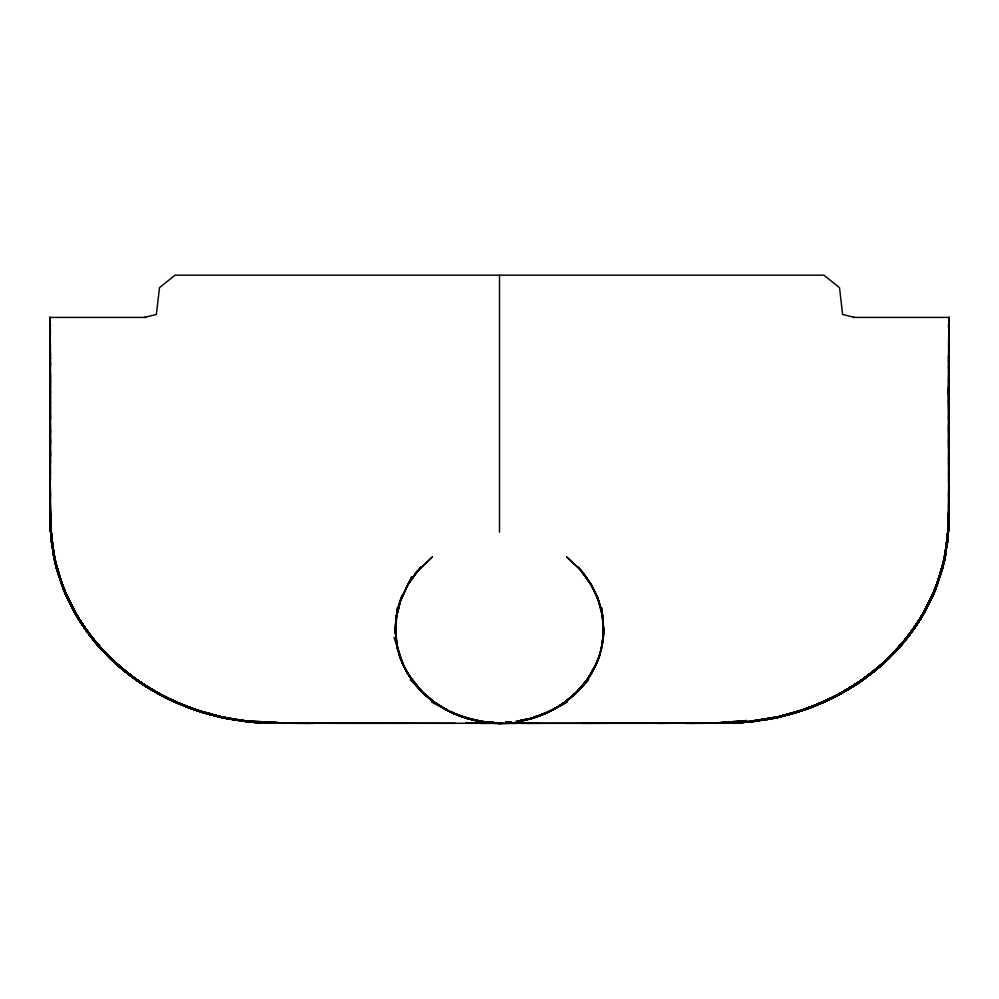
<?xml version="1.0" encoding="UTF-8"?>
<svg xmlns="http://www.w3.org/2000/svg" width="999" height="999" viewBox="0 0 999 999"><rect width="100%" height="100%" fill="white"/><g stroke="black" fill="none" stroke-linecap="round" stroke-linejoin="round"><path stroke-width="1.5" d="M50.087 492.482L50.1 462.162L50.375 525.249L53.596 555.082L50.462 524.213M949 345.642L948.825 511.238M948.95 345.429L948.9 373.813L949.05 317.407L853.333 317.407M948.875 345.217L949.05 317.407L948.513 326.448M948.551 371.828L948.863 352.247L948.563 390.172M948.8 492.47L948.538 522.914L945.916 553.209L948.625 522.827L948.913 479.495M948.888 352.272L948.563 387.2L948.863 352.247L948.551 382.654M948.551 447.44L948.775 418.256L948.563 433.479M948.875 417.107L948.588 450.049L948.875 385.289L948.551 419.642L948.838 385.564L948.551 411.126M948.563 480.606L948.925 447.664L948.551 496.678M948.95 479.345C948.8 513.911 950.037 549.325 938.024 582.342C927.334 611.338 909.827 637.237 888.123 659.14L887.636 659.565C857.504 687.537 820.241 707.105 780.294 716.695M948.563 328.022L949.05 317.407L948.538 358.179M948.551 409.253L948.8 385.901L948.551 405.519M948.538 443.581L948.825 417.844M948.538 476.261L948.825 448.264M948.551 398.526L948.713 386.501L948.551 395.629M948.538 404.17L948.763 386.226L948.538 401.373M948.551 432.23L948.913 384.99L948.551 429.433M948.551 464.298L948.75 448.838L948.551 459.303M948.551 507.18L948.875 479.632L948.6 511.638L948.825 479.795L948.563 498.139M943.406 564.485L933.603 593.868L943.668 563.361L934.077 592.644L924.599 610.639L932.691 595.716L942.856 566.495L944.954 554.408M948.551 466.408L948.788 448.526M948.963 494.08L948.538 528.858L944.53 559.602L935.414 589.323L944.967 557.817L948.413 527.622M598.676 600.574L596.853 595.379L602.722 616.658C599.55 598.189 590.584 581.106 578.234 567.095L592.145 586.276L598.863 601.261L590.334 583.066C604.932 607.28 607.991 638.336 596.003 664.235L595.791 664.897C581.518 696.003 550.137 716.957 516.67 721.84L533.141 718.119L516.495 721.765M944.292 560.976L934.977 590.109L944.292 560.976L948.426 530.794L948.95 498.439M948.551 525.686L948.975 499.812M948.538 347.19L949.05 317.407M948.551 368.631L948.838 352.048M948.538 368.519L948.825 351.835L948.551 362.637M948.551 393.032L948.65 386.975L948.551 391.546M948.301 531.893L948.463 525.499M948.551 523.176L948.975 493.893L948.551 526.51C946.79 567.482 931.418 607.055 906.168 639.26L906.368 639.098C931.63 607.142 946.79 567.744 948.538 526.985M948.463 531.281L948.513 528.321M948.563 525.162L948.975 500.824M948.363 531.843L948.463 524.163M948.538 522.702L948.975 496.878M945.054 553.771L944.467 556.705L947.676 541.008L945.641 550.836L948.176 535.689L948.338 528.234M948.551 522.09L948.938 499.225L948.538 521.366M948.488 530.169L945.578 551.411L947.851 539.385L948.251 527.397L948.188 535.963L945.479 551.386L948.476 530.244L946.652 542.357M948.551 361.675L948.813 351.149L948.538 358.853M948.563 455.207L948.7 449.2M948.338 527.672L948.101 535.427L945.578 550.686L946.24 545.641M948.551 519.093L948.938 499.025M948.538 483.379L948.613 480.332M948.326 527.31L948.088 536.288L945.491 551.573L948.301 530.606L944.292 560.876L934.527 591.795M948.9 501.698L948.551 518.344L948.888 507.917L948.563 515.959M948.301 527.422L948.001 537.849L945.491 551.485M948.563 518.493L948.9 506.58L948.526 518.631M947.926 538.211L948.251 527.659L947.851 539.385L948.001 537.849L945.429 551.635L948.076 534.952L944.804 558.578M534.515 717.482C555.981 710.689 574.612 697.04 588.673 679.582L577.734 691.046L563.548 703.184L576.448 692.382L587.749 679.033C598.014 664.035 603.671 646.191 603.796 628.009C603.933 651.922 593.868 675.087 576.923 691.832L563.548 703.184L549.025 711.912L534.602 717.457M948.076 527.697L947.377 542.894L944.48 556.48M948.563 517.07L948.85 510.988L948.526 517.32M396.453 616.695L400.249 600.836L396.278 616.658L395.492 633.179L396.453 616.695L400.174 601.023L396.353 616.758L402.147 595.379C390.609 622.627 394.268 654.907 411.251 679.033C431.019 707.504 465.359 722.826 499.5 723.363L466.071 722.714L497.977 723.338C424.65 723.126 351.323 723.676 277.997 723.026C227.06 723.476 176.224 708.291 134.603 678.746L110.589 658.903L89.823 635.239L72.915 609.402L90.322 635.963M947.277 543.156L948.026 527.834M395.442 633.428L397.502 607.479L395.204 628.009L397.814 649.625L397.115 646.965L403.097 664.972L399.3 655.581L407.28 673.051L422.077 691.832C443.019 712.774 473.039 723.975 502.485 722.702M422.552 692.382L411.713 679.894L403.284 665.322L411.7 679.632L422.552 692.382L411.251 679.033L422.427 692.432C402.797 672.814 392.232 644.43 396.353 616.758M396.278 617.145L400.324 600.574L411.75 576.748L400.137 601.261L408.666 583.066L420.766 567.095L408.666 583.066L400.137 601.261M50.824 535.689L53.459 550.936L51.149 539.385L50.862 528.146M942.507 567.782L935.314 587.874M937.586 583.503L945.728 553.783L948.451 523.976M948.6 523.776L945.728 553.783M937.861 583.029L945.778 554.058L948.538 524.213M936.975 584.852L924.5 612.037L907.567 637.499L924.287 612.25L937.387 584.053L924.724 611.425L937.387 584.053L945.691 554.345L948.563 524.75M945.116 556.918L948.563 524.999L945.516 554.82L937.037 584.59L945.329 555.344M923.563 612.574L930.656 600.187L941.845 570.516L945.091 553.821L941.845 570.516L935.751 586.713L941.145 572.789L943.068 563.498M945.404 555.082L948.625 525.249M936.413 586.588L944.967 557.592L935.901 588.723L922.427 615.859M944.942 558.029L948.351 528.021M944.867 558.404L946.253 545.929M948.551 526.51L946.627 543.194L948.238 530.544L946.64 542.519M946.602 543.556L948.563 526.748M946.228 545.978L944.592 559.465L935.326 589.872L944.267 560.676M948.226 529.482L946.59 542.981L948.113 532.442M944.53 559.602L948.401 528.546M948.401 529.695L944.629 559.34L935.476 588.96M945.241 553.796L944.367 559.89M946.228 546.291L945.641 550.799L947.751 540.159L944.629 556.356L945.116 553.234M946.627 543.294L948.413 529.795M921.453 617.245L935.089 590.446L944.192 561.238L945.191 553.696L944.542 556.618M944.167 561.326L945.241 553.196M944.292 560.926L948.351 530.831L944.08 561.975L934.265 591.932M948.351 530.869C945.441 567.907 933.029 604.707 909.739 633.953L922.102 616.383L935.389 589.248L944.155 560.364M948.513 530.044L944.205 561.463L935.002 590.634L921.066 618.069M935.214 589.672L944.067 560.489L944.954 554.557L942.157 569.73L930.656 600.187M945.591 550.049L946.215 545.529M944.08 561.975L945.042 554.258M935.688 588.149L944.018 560.402L944.892 554.383M945.554 549.875L946.215 545.367M602.584 621.216L601.498 607.479C604.882 626.76 603.995 646.902 595.904 664.972M942.419 568.156L931.717 598.139L942.282 568.893L945.054 554.145L944.105 560.177L935.776 587.961L926.56 607.192L931.717 598.139L923.501 612.799L929.582 602.597L921.69 615.859M945.641 549.675L946.078 546.653M946.515 543.681L948.501 530.107L944.043 562.15L934.602 591.083M934.427 591.595L943.918 562.537L948.338 532.28M945.104 553.683L943.056 565.946L933.029 595.167M948.251 532.554L945.554 550.661L948.088 536.875M945.054 554.133L943.693 563.224L945.079 554.17M945.504 551.098L946.19 546.553M946.64 543.518L948.226 532.917M948.326 533.054L945.541 551.161L947.701 540.559M61.963 584.59L53.671 555.344L50.375 525.249C51.886 565.821 66.746 605.019 91.184 637.3L73.489 610.451L61.139 583.029L53.222 554.058M945.616 550.187L948.076 534.952M944.13 559.378L941.433 571.878L930.281 601.173L914.222 628.696L894.405 652.772L883.054 662.899M925.049 609.914L923.551 612.624L931.318 598.925L942.269 569.305L931.543 598.513L924.574 610.901L932.641 596.078L942.881 566.858L944.967 554.632C940.184 583.266 927.684 610.826 909.839 633.716L915.496 626.735L921.103 616.845L918.705 620.854M924.462 611.151L930.007 601.673L941.433 571.878L943.88 559.64M948.176 535.689L945.541 550.936L947.851 539.385M934.664 591.183L944.18 561.588L934.902 590.871L925.511 609.04L932.142 597.015L942.881 566.858L948.088 536.575M944.067 559.502L942.731 567.145L932.641 596.078M945.141 553.384L943.918 562.537M944.067 559.577L942.881 566.858M942.157 569.73L944.092 559.065M942.282 568.481L943.993 559.29L941.695 570.941L935.701 586.7M944.092 558.791L941.52 571.378M945.491 551.723L947.614 541.421M943.868 559.44L940.758 574.238L928.995 603.696L925.773 609.028M50.637 527.41L54.033 557.817L62.587 586.588L75.562 613.973L92.445 638.885L75.3 613.798L62.288 586.438L54.033 557.592L63.099 588.723L76.598 615.996L94.281 641.133M912.099 630.419L902.184 644.08L920.216 619.23L913.885 627.884M945.878 553.384L938.061 582.567L925.848 609.827M887.849 659.315L908.016 637.062L925.511 610.451L937.724 583.291L945.778 554.058M906.081 638.411L895.716 651.261L916.32 625.536L923.201 613.411M945.116 556.118L936.862 585.102L924.05 612.799L907.192 637.986L924.05 612.799L936.725 585.651M945.054 556.643L936.65 585.901L923.8 613.286L906.717 638.673L923.825 613.573L936.787 586.201M935.701 588.024L944.754 558.903C935.401 599.437 913.061 636.126 882.517 664.21M944.767 558.741L935.776 587.849L926.535 606.992L934.914 590.684L944.18 561.588M935.089 590.446L944.267 560.776L934.864 590.958L921.165 618.206L903.446 642.557M50.599 528.546L54.633 559.89M924.574 610.839L933.765 593.169L943.531 564.06L933.778 593.431L924.574 610.938M943.63 563.711L933.278 594.63L923.538 612.824M943.056 565.946L932.816 595.416L925.499 608.99L932.217 596.64L934.277 590.796L928.995 603.696L934.065 590.958L929.794 602.16L934.165 590.796M941.895 570.104L930.881 599.737L934.177 590.971M934.177 590.734L930.419 600.636L925.723 608.716L931.105 599.338M936.338 585.114L941.433 571.878M924.038 611.563L917.032 624.487L912.012 630.856M925.598 609.053L933.266 592.594M934.352 589.922L940.633 574.537M925.511 610.451L937.986 582.442M924.674 611.788L937.724 583.291M831.855 698.426L803.708 710.139L773.988 718.169L751.223 721.266L754.42 720.729M936.051 587.599L922.989 614.747L905.594 639.947L922.964 614.997L936.001 587.774M925.236 609.927L922.589 615.396L905.231 640.147M935.688 588.336L922.402 615.684L904.982 640.809M922.402 615.996L935.676 588.773L922.139 616.158L904.719 641.133M884.078 662.087L899.537 647.077L918.593 622.027L899.325 647.389L885.114 661.126M921.165 617.744L934.977 590.109L921.44 617.32L903.458 642.719L882.154 664.56L903.483 642.682L907.954 636.351L904.557 641.308M935.901 588.723C921.24 623.264 897.714 654.195 867.144 676.123M935.039 590.072L921.253 617.769L909.877 633.516M921.29 617.557L934.864 590.958M921.203 617.632L934.889 590.534M78.684 619.143L64.261 591.283L55.007 562.225L50.537 529.957L53.459 551.261L50.949 537.537L53.571 551.635L51.149 539.385L50.787 528.496L50.999 537.849L53.447 551.148M901.772 643.918L917.032 624.487L934.739 591.283L920.441 618.781L909.689 633.616M923.113 613.773L921.028 617.857L934.927 590.646L920.878 618.131M925.536 608.741L933.953 592.419M63.312 588.149L54.982 560.402M909.677 633.691L919.679 620.167L924.225 611.7L921.752 615.709M919.617 620.354L923.151 613.561L918.443 622.327M924.112 611.85L919.879 620.004L909.577 633.878M925.524 609.14L933.99 592.819M924.599 610.714L933.765 593.169M730.119 722.602L747.989 721.778L743.706 722.265L746.765 721.802M54.895 560.576L54.046 554.545M900.998 645.317L879.132 667.195L863.236 679.12L868.518 675.786L878.67 666.857M918.181 622.564L924.025 611.713M921.115 616.708L913.161 630.019L901.573 643.806M923.138 613.374L917.881 623.239L901.897 644.018L910.126 633.403M923.051 613.736L917.881 623.239L911.987 630.844M919.005 620.541L911.937 631.106L916.57 625.174L922.04 615.322L915.708 626.273M916.782 624.787L922.015 615.459L911.775 630.806M587.749 679.033L596.64 663.386L599.7 655.581C591.92 673.101 582.267 691.083 565.359 701.335M920.516 617.882L922.04 615.234M917.132 623.538L914.222 628.696L930.281 601.173M917.182 623.264L912.599 631.006L905.793 638.998M918.718 620.679L921.003 616.808M919.13 620.142L913.785 629.12L905.606 638.91L915.196 627.172L901.56 644.03L907.129 637.037M920.653 617.569L922.177 614.997M416.371 572.302L432.292 556.992L416.371 572.302L406.855 586.276L417.52 570.891L406.718 586.401M920.579 619.155L909.677 634.003L919.055 619.942M921.453 615.933L923.051 613.261M924.649 610.576L928.658 603.896M778.696 717.257L748.201 721.915L778.433 717.369L808.453 708.416L836.288 696.216L865.771 677.834L888.81 658.229L909.177 635.239L925.748 610.014L908.953 635.764L889.098 658.241L909.227 635.614L925.861 609.715L909.415 634.964L889.21 657.854M909.227 635.614L925.611 610.252M908.678 635.963L925.236 610.664M897.09 649.313L882.179 663.711M922.964 614.997L904.407 641.57L883.316 663.611L904.257 641.595L921.927 616.545C894.917 661.088 851.26 694.143 802.085 710.651M904.894 640.908L922.327 616.096M904.644 641.221L908.141 636.238M909.889 633.753L922.139 616.308M922.102 616.383L909.814 633.828L921.415 617.719M803.184 710.252C851.847 693.568 895.042 660.913 921.802 616.683M903.483 642.682L907.941 636.338L902.509 643.806M900.111 646.228L874.812 671.003L867.219 676.223L882.891 663.985L904.083 641.957L921.727 617.07M903.221 642.769L912.099 630.357M909.127 634.365L902.909 643.031L881.692 664.934M911.8 630.644L919.804 619.492M919.992 619.368L903.046 642.906L881.83 664.847M903.583 642.519L908.041 636.313C870.941 684.939 812.15 715.147 751.673 721.278L775.736 717.682M896.091 650.399L883.178 662.899L897.676 649.063L910.077 633.116L900.861 645.579L879.132 667.195L863.049 679.233L870.566 674.188L878.745 666.845M909.577 633.99L920.316 619.143M913.91 627.934L920.216 619.23M902.534 643.518L907.005 637.337L892.582 654.507L880.306 665.334M773.351 718.181L777.809 716.945L768.868 719.13L757.017 720.491L770.416 718.905L799.55 711.4L827.921 700.262M909.789 633.828L920.566 618.993M909.053 634.54L901.797 644.48L880.281 666.196M907.866 636.475C871.84 683.441 815.346 713.473 756.867 720.441L773.576 718.119L803.059 710.289L831.443 698.813M906.955 637.387L901.498 644.755L879.32 666.957L868.218 675.324L881.455 665.034L889.997 656.306M885.139 661.176L904.107 641.233M905.943 638.748L907.766 636.276L900.549 646.141L878.72 667.707L853.77 686.113L878.321 667.782L884.877 661.326L869.829 674.7L862.711 679.395L870.566 674.188L878.633 667.02M909.602 633.791L919.679 620.167M911.812 630.943L919.992 619.867M901.36 644.942L907.729 636.313M902.309 644.005L880.107 666.321L863.086 679.245L878.995 667.494L900.823 645.941L920.166 619.392M838.361 694.842L810.401 707.554L838.361 694.842L864.385 678.733L887.649 659.39L908.478 636.213L926.098 609.378L909.565 634.74L889.734 657.492L865.771 677.834L888.273 658.703L908.89 635.664L888.81 658.229M907.616 636.438L905.756 638.898L916.32 625.536L896.852 650.149L881.143 664.909M909.465 633.99L918.73 621.74M910.101 633.291L898.8 647.951L885.139 661.001M905.106 639.647L898.513 648.201L883.141 662.986M905.531 639.073L917.357 623.763M898.251 648.501L902.996 642.407M899.799 646.428L897.964 648.776L899.874 646.353M902.01 643.793L903.92 641.358L900.199 646.241L887.075 659.165M897.252 649.874L900.012 646.341M498.938 723.825L502.572 722.702M894.405 652.772L883.153 662.749M885.064 661.201L898.064 648.451M909.689 633.978L915.496 626.735M895.716 651.261L899.612 646.44L894.792 652.197L871.865 673.114L864.21 678.346M901.46 643.993L909.078 634.615L901.797 644.48L891.096 655.232M901.086 644.318L892.894 654.145L887.124 659.278M897.714 648.401L886.113 660.152M893.268 653.671L882.117 663.686L892.269 654.745L902.097 643.144M892.269 654.745L898.089 647.864M905.856 638.686L907.791 636.388M587.512 679.57L576.923 692.132M909.714 634.615C884.902 667.157 850.661 691.333 812.924 706.668M889.659 657.467L909.565 634.74L889.734 657.492L866.408 677.197M886.188 660.289L909.327 635.027M913.423 629.545L920.104 618.518L909.989 633.828L912.649 630.644M909.415 634.964L888.411 658.903L864.385 678.733C822.04 708.466 770.654 723.925 718.968 723.189L752.06 721.69L782.704 716.233L812.287 707.042M907.866 636.887L908.478 636.213M887.649 659.39L888.273 658.703L864.934 678.346L888.873 658.466L865.534 678.034L839.285 694.405L865.783 677.871L839.972 694.33L811.987 707.142L781.792 716.32L782.429 716.283L751.81 721.815L720.316 723.264M905.444 640.084L884.502 662.449L860.526 681.306L842.169 692.295L860.376 681.093L846.353 690.559L817.744 704.844L786.85 714.984M905.206 640.371L884.427 662.649L860.451 681.53M857.154 683.266L883.578 663.473L893.993 652.397M896.066 650.187L904.395 641.321L883.241 663.686M883.578 663.473L904.395 641.445L883.491 663.523L858.366 683.204L831.018 698.913L858.378 682.916L882.467 664.372M882.991 663.898L903.983 641.783M903.958 642.02L882.517 664.36L858.466 682.904L831.98 698.351M904.07 642.007L882.517 664.26L857.454 683.591M881.58 665.059L903.208 642.956M892.119 654.12L902.796 643.206M881.98 664.797L903.321 642.969M890.958 655.307L881.38 665.072L868.106 675.349M893.094 653.134L902.671 643.356L881.268 665.396L863.036 679.208L871.865 673.114M888.948 657.379L880.381 665.983L868.206 675.187M882.979 663.348L855.156 685.227L840.621 693.269L849.212 688.823L864.572 678.134L857.342 683.741L864.485 678.146M50.699 530.606L50.762 530.544C53.284 567.769 66.071 604.432 89.261 633.853L83.504 626.735L78.821 618.456M880.768 665.309L877.459 668.531L880.743 665.359M878.745 667.207L864.197 678.271M879.57 666.345L867.207 676.148M878.67 667.12L861.375 680.294L874.412 671.241L878.895 667.02M878.496 667.32L874 671.528L880.643 665.334M884.115 662.05L896.852 650.149M244.58 720.853L247.802 721.241L224.875 718.119L194.368 709.715L224.126 717.906L246.878 721.166L231.318 718.868M861.25 680.356L873.513 671.827L896.128 650.861M861.25 680.282L872.439 672.577L878.121 667.344M886.088 660.014L895.179 651.635M862.736 679.332L872.552 672.165M869.155 675.174L872.502 672.215M872.901 671.753L863.148 679.07M875.174 669.755L878.596 666.745M866.595 677.222L883.878 662.275M840.521 693.793L866.782 677.085L889.797 657.317L866.046 677.697L840.783 693.568L813.061 706.605L780.506 716.345C806.83 710.639 832.13 699.837 854.669 685.127L846.353 690.559L857.529 682.854M751.81 721.815L782.13 716.308L813.223 706.593L782.704 716.233C822.652 706.006 859.977 686.051 889.647 657.292M839.972 694.33L812.736 706.668L840.783 693.568L866.233 677.522M889.272 658.029L866.046 677.697L840.371 693.818M888.873 658.466L865.221 678.171L839.497 694.355L810.913 707.442M862.574 680.044L886.3 660.863M884.702 662.387C847.664 695.279 800.474 716.595 751.098 721.428M860.052 682.055L883.965 663.086L860.052 682.055L832.167 698.276L804.932 709.465M859.889 682.105L884.165 662.886L858.016 683.353L842.145 692.419M860.089 681.88L884.065 662.999M883.765 663.286L859.677 682.03L833.029 697.876L859.352 682.379M804.295 709.889L774.824 718.031L751.335 721.241C791.92 716.97 832.067 702.647 864.784 678.059L857.192 683.366M857.154 683.753L864.722 677.996M866.845 676.348L881.742 664.922L856.88 684.19C824.987 703.783 789.235 718.156 751.673 721.116L774.487 717.919L751.86 721.141L765.509 719.73L773.501 717.781M860.651 681.093L855.781 684.79L829.17 699.65L800.886 710.951M856.043 684.402L864.56 677.946M864.035 678.321L879.869 666.358M864.522 678.109C839.972 696.765 810.926 709.54 780.868 716.183L793.943 713.211L780.531 716.258M860.788 680.956L854.669 685.539L827.284 700.661M860.539 681.156L854.382 685.714L860.576 681.081L830.444 699.138M562.924 703.109C549.812 713.536 533.279 718.443 517.107 721.753C535.264 719.143 551.635 711.076 567.27 701.897L546.465 713.074L533.491 717.007M864.697 677.946L848.351 689.435L821.141 703.333L792.02 713.673L821.141 703.333L833.815 696.753M863.049 679.682L837.012 695.729L808.978 708.179L837.512 695.329M849.625 688.661L854.719 685.064M858.528 682.354L875.062 670.641L860.014 681.343M872.439 672.577L873.513 671.827M867.257 676.298L874.812 671.003L867.132 676.348M863.074 679.145L874.412 671.241M848.763 689.035L860.301 681.031M847.751 689.735L860.376 680.956M854.719 684.839L847.127 690.097L830.706 698.289M856.98 683.266L873.001 672.177M870.566 674.188L869.829 674.7L878.758 666.683L868.668 675.549L859.839 681.256M838.473 694.455L852.996 685.938M845.454 691.071L854.482 684.964M858.353 682.342L871.253 673.626L859.727 681.343M832.392 697.452L844.355 691.62L854.607 684.765M844.355 691.62L854.345 684.977M839.597 694.317L811.338 707.255L781.48 716.37L811.051 707.429L842.082 692.906L857.554 682.767L841.033 693.518L866.62 677.085M852.484 685.988L840.933 693.481L849.762 687.774M855.044 684.327L857.604 682.667M853.533 685.326L857.317 682.891M841.071 693.144L847.564 688.998L841.096 693.131M850.161 687.349L852.746 685.714M850.286 687.275L852.909 685.601M858.166 682.242L868.668 675.549L863.111 679.07M856.692 683.229L860.626 680.744M838.698 694.717L864.659 678.533L842.307 692.394M517.107 721.753L533.491 717.844L550.362 711.076C567.37 702.422 581.543 689.148 591.72 673.051C581.181 689.21 567.045 703.908 548.838 711.163M837.262 695.504L863.848 679.145L887.399 659.79L862.474 680.369L836.288 696.216L808.453 708.416L777.297 717.494L751.036 721.153M803.883 709.952L772.664 718.568L751.548 721.303C790.921 717.569 828.783 702.871 861.463 680.794L833.953 697.377L805.756 709.265M835.326 696.665L862.237 680.519L885.901 661.251L861.887 680.506L835.763 696.403L807.667 708.666L836.038 696.34M839.547 693.868L834.315 697.015L806.23 709.178L776.31 717.744L805.644 709.415L833.666 697.514L859.615 682.167M860.963 681.256L833.216 697.739L859.515 682.23M832.204 698.176L858.541 682.804L832.142 698.139L805.331 709.203M858.89 682.592L831.093 698.788L802.784 710.289L780.743 716.158L791.245 713.885L818.843 704.233L837.699 694.804L826.835 700.649L798.376 711.688L780.669 716.158L792.332 712.811M839.497 694.355L840.059 694.03L811.7 707.017L781.593 716.47L750.199 721.703L783.391 715.971L752.284 721.465L779.657 716.708L752.497 721.216L773.838 717.844M858.753 682.754L831.668 698.551L803.371 710.102M564.023 702.747L565.097 702.122M831.393 698.626L857.916 683.416L829.532 699.487M831.53 698.488L839.497 693.93M803.283 710.102L781.243 716.121L791.245 713.885L820.516 703.558L837.811 694.804L824.312 701.86L814.522 705.469L828.72 699.837L839.435 693.806L821.59 703.071L793.381 713.386L822.439 702.884L849.974 688.461L857.504 683.116L849.974 688.461L840.534 693.343L851.285 687.687L840.346 693.393M828.72 699.837L837.974 694.73M799.849 711.238L769.742 719.018L756.355 720.504M223.851 717.894L247.415 721.303L226.224 718.468M840.459 693.269L854.083 685.901M827.959 699.65L818.843 704.233L788.873 714.485L775.599 717.27M837.612 694.817L823.613 702.135L794.68 712.886L781.131 716.033L797.389 712.037L796.303 712.474L781.255 715.996L800.411 711.076L811.737 706.58M820.516 703.558L835.826 695.791M838.611 694.38L848.351 689.435M715.646 723.313L749.213 721.815L712.487 723.326M825.898 700.574L814.222 705.943M828.695 699.213L835.676 695.816M825.611 700.736L816.121 705.319L800.024 710.514M812.462 706.793L843.243 692.207M781.593 716.47L811.7 707.017L838.523 694.617M840.059 694.03L811.7 707.017M840.221 694.118L810.738 707.479L838.985 694.567M544.83 712.986L534.24 717.719M751.585 721.528L779.994 716.708L809.527 707.954L838.161 695.154M806.643 708.628L813.548 705.569L806.643 708.628L809.352 707.704M834.252 696.415L839.784 693.968L836.775 695.217M832.704 697.115L839.56 694.093M806.767 708.94L834.852 696.74M835.064 696.653L806.967 708.878L777.509 717.469M834.103 696.415L839.784 693.968M834.739 696.965L806.605 709.09L777.122 717.607L751.285 721.428L775.411 717.794M776.023 717.794L805.381 709.527L833.666 697.514L805.531 709.565L776.023 717.794L805.644 709.415M832.279 698.064L804.195 709.927L773.875 718.231L757.342 720.391M551.947 710.301L535.489 717.232L519.08 721.378L527.734 718.756M832.492 697.964L804.32 709.752L775.149 717.894L752.222 721.29L774.824 718.031L752.11 721.191L761.55 720.229L778.246 716.72L770.978 718.693L751.56 721.103M804.557 709.727L832.666 697.951L804.457 709.702L774.999 717.944L804.557 709.727L774.175 718.106L751.548 721.353L774.262 718.031M833.428 697.627L804.083 709.902L774.437 718.006L751.76 721.266L779.158 716.907L751.71 721.39M831.643 698.426L803.159 710.301L780.956 716.158M831.205 698.85L802.934 710.289L780.781 716.158L794.168 713.011L822.989 702.397M802.821 710.189L831.093 698.788L858.178 683.216C826.198 703.558 789.822 717.806 751.872 721.091M831.28 698.838L803.021 710.314M550.362 711.076L533.491 717.844L516.708 721.678M780.831 716.146L796.865 712.25L803.795 709.59M806.58 708.516L826.011 701.036L796.865 712.25L780.431 716.158L797.914 711.875M780.594 716.645L808.928 707.991M802.185 709.989L784.315 715.197L794.929 712.674L807.529 708.041M806.53 708.391L824.312 701.86L795.778 712.649L781.156 716.058M819.754 703.746L791.245 713.885L780.594 716.183L792.182 712.799M195.979 710.314L218.169 716.171L207.755 713.885L177.859 703.333L150.649 689.435L124.188 671.003L98.889 646.228M795.766 711.887L784.402 715.546L795.991 711.862M783.578 715.958L813.149 706.493M804.682 709.09L811.925 706.793L805.968 708.566M496.428 722.702L500.062 723.825L532.929 722.714L499.5 723.363L482.33 721.84M780.893 716.533L810.152 707.779M780.631 716.483L808.715 708.266L778.895 717.02M776.747 717.594L806.23 709.178M822.04 702.946L792.569 713.548L780.694 716.146M775.886 717.819L805.381 709.527M775.936 717.569L803.92 709.789M770.354 718.681L773.251 717.881L764.285 719.904M778.308 716.92L756.805 720.404L771.84 718.431M803.671 710.164L774.275 718.206L751.498 721.278L760.314 720.366M773.576 718.119L777.996 716.945M802.297 710.476L772.502 718.381L751.498 721.253L774.65 717.894M773.401 718.119L777.834 716.945M757.292 720.454L770.729 718.855L778.084 716.932M781.031 716.158L800.149 711.151L781.193 716.058M770.978 718.693L778.333 716.783L764.747 719.804L776.822 716.945M769.705 718.768L756.268 720.479L768.868 719.13L781.43 716.196M768.868 719.13L777.584 716.957L775.124 717.557M144.443 317.407L156.381 314.448L159.49 287.662L175.062 275.175L823.938 275.175L839.51 287.662L842.619 314.448L854.557 317.407M757.142 720.491L767.707 719.33L778.096 716.783L762.337 720.117L768.431 718.805M767.707 719.33L751.473 721.091L767.707 719.33L777.909 716.857M772.964 717.931L756.93 720.504M780.806 716.058L796.865 712.25M766.208 719.517L778.246 716.695L764.585 719.867L778.121 716.733M748.351 721.565L777.434 716.907L763.998 720.004L793.706 713.336M777.547 716.945L764.135 720.004L751.997 721.278L768.243 718.718L751.897 721.328M520.991 720.129L531.73 718.668L515.884 721.253M809.527 707.954L780.606 716.857L750.199 721.703M766.82 718.83L752.035 721.228M749.337 721.74L719.767 723.264L752.06 721.69L766.745 718.818M779.994 716.358L782.929 715.808M751.211 721.715L783.74 715.933M752.022 721.553L767.132 718.868M770.154 718.331L773.176 717.794L770.154 718.181M783.391 715.971L749.412 721.515L752.871 721.34M751.847 721.39L779.357 716.783M750.998 721.453L779.994 716.708M756.53 720.354L759.552 719.879M762.587 719.392L767.12 718.668M730.606 722.627L749.213 721.815L713.985 723.151M748.251 721.877L713.423 723.288M749.262 721.74L708.091 723.214M744.168 722.302L749.262 721.678M751.723 721.203L776.598 717.707M748.526 721.765L730.993 722.689M738.761 722.439L732.167 722.664M744.205 722.364L748.738 721.703L715.122 723.288M744.055 722.414L748.588 721.753M749.15 721.678L715.946 723.276M712.737 723.288L748.538 721.703M292.183 723.239L253.621 721.753L290.909 723.214L271.341 722.764L275.811 723.039L345.779 723.239M782.379 716.196L783.004 716.108M748.351 721.715L742.719 722.489L748.651 721.678M744.292 722.215L747.327 721.79L720.828 723.264M744.33 722.127L747.577 721.827L733.79 723.189L699 723.301M520.991 720.154L531.73 718.668M743.231 722.277L746.703 721.852M743.181 722.352L747.714 721.728M743.381 722.202L746.403 721.79M741.907 722.489L748.026 721.74L737.362 722.314M751.036 721.328L773.713 718.256L757.155 720.404L770.729 718.855M748.726 721.69L736.825 722.552M746.241 721.827L741.72 722.427L747.452 721.827L733.691 723.114L745.803 721.827L721.827 723.201L690.334 723.338L732.654 722.814L658.391 723.351M743.593 722.252L746.615 721.852L743.556 722.177M757.18 720.441L773.775 718.244L751.061 721.241M752.21 721.103L771.678 718.643L756.605 720.491M741.096 722.402L745.579 721.84L705.381 723.264M721.877 723.226L746.053 721.79L737.137 722.452L744.555 721.827M740.871 722.402L746.84 721.69M745.654 721.827L732.067 722.677M740.609 722.364L745.079 721.852L721.44 723.051L744.73 721.778L735.289 722.814M740.309 722.314L744.817 721.802M739.984 722.339L744.455 721.84L736.763 722.277M745.067 721.827L706.093 723.251M505.457 722.402L511.426 721.728M733.79 723.189L747.452 721.753M733.691 723.114L747.002 721.74M716.37 722.914L746.703 720.579L716.37 722.914L654.932 723.251M745.941 722.04L748.863 721.815L736.775 722.389M310.502 723.201L309.777 723.251L342.707 723.251M729.133 722.801L696.703 723.301M247.702 721.54L218.706 716.695L189.148 707.891L159.503 694.355L133.229 677.834L109.478 657.617L89.286 634.615L109.153 657.417L132.592 677.197L158.079 693.518L149.238 687.774M718.968 723.189L752.01 721.515L720.416 722.951M710.039 723.176L727.509 722.752L709.415 723.139L727.734 722.764L707.504 723.226M726.211 722.801L718.456 723.164L727.397 722.776M730.856 722.589L747.926 721.778M720.541 723.064L729.22 722.752M730.381 722.639L749.762 721.79M727.934 722.801L715.509 723.326L746.228 722.127M727.135 722.789L685.551 723.351L723.189 723.039M730.232 722.664L747.289 721.965M713.736 723.239L745.953 722.177M726.935 722.764L713.049 723.189L744.542 722.24M731.343 722.589L743.743 722.215M745.129 722.252L712.886 723.176L726.685 722.789M713.698 723.288L745.454 722.265M713.249 723.251L744.492 722.227M711.363 723.239L728.059 722.801M714.098 723.151L727.921 722.764M731.268 722.677L743.493 722.352M708.603 723.201L728.508 722.764M731.568 722.702L745.154 721.852L736.6 722.677M317.47 723.039L315.209 723.076L384.24 723.276M685.726 723.164L718.106 722.789M676.073 722.939L648.975 723.214L683.791 723.076L681.53 723.039M678.92 722.989L612.2 723.251M689.76 723.301L721.003 723.026M637.087 723.026L609.228 723.214L640.796 723.089L605.831 723.189M480.494 723.338L485.839 723.313L471.89 723.214L497.964 723.363M521.478 723.363L538.299 723.276M651.223 723.226L687.362 723.139M581.805 723.363L608.566 723.264L513.161 723.313M657.255 723.288L689.223 723.251L688.498 723.201M145.667 317.407L49.95 317.407L50.037 462.362M526.735 723.326L664.647 723.301M89.161 633.828L77.585 617.719L95.679 642.969L117.02 664.797L141.558 683.441M282.717 723.239L313.599 723.351L282.542 723.151M455.257 723.338L358.204 723.089L386.8 723.251L361.913 723.026M262.113 722.614L250.349 721.678L256.493 722.477M233.928 719.804L220.904 716.783M282.63 722.914L250.237 721.091L282.63 722.914L313.274 723.164M230.719 718.818L236.663 720.117L220.717 716.745M280.894 722.789L311.638 723.139M272.914 723.014L269.88 722.801L300 723.301M258.691 722.314L254.133 721.802L263.711 722.814L292.907 723.251M267.32 722.689L253.758 721.84L258.391 722.364M271.853 722.789L289.96 723.164L250.05 721.89M266.845 722.689L253.384 721.827M267.033 722.664L260.24 722.439M254.27 722.402L290.397 723.201M288.686 723.176L257.093 722.489L246.129 721.34C205.307 716.433 165.734 701.71 132.592 677.197M268.169 722.702L250.012 721.74L287.637 723.239L270.741 722.764M254.196 722.302L267.695 722.577L251.024 721.69M273.838 722.789L286.026 723.126L271.004 722.776L280.294 723.164M271.041 722.764L289.26 723.176L247.19 721.815L216.296 716.233L186.688 706.817L158.941 694.03M287.462 723.276L251.486 721.815L265.222 723.176L251.561 721.74L268.481 722.677M253.758 722.327L286.438 723.326M254.57 722.152L268.319 722.577L249.787 721.815L285.702 723.276M272.19 722.764L286.064 723.139M253.546 722.265L285.789 723.226L253.671 722.327L220.567 717.369L190.809 708.541L162.712 696.216L135.152 679.145L111.813 660.002C148.951 694.455 197.365 716.42 247.789 721.353L224.3 717.956L242.195 720.404C183.529 713.81 127.16 683.491 91.109 636.475L93.144 638.686L91.271 636.313M267.632 722.589L252.11 721.877L268.856 722.652M253.184 722.252L285.751 723.251M271.541 722.776L285.289 723.264M248.801 721.703L247.74 721.665C186.676 714.922 128.022 684.452 90.11 635.664L73.139 609.715L89.673 635.027M253.047 722.177L283.753 723.301M279.508 722.864L247.74 721.665L217.407 716.47L186.688 706.817M252.285 722.102L267.582 722.677M270.642 722.801L282.892 723.251M252.46 722.09L283.204 723.301M270.979 722.801L283.354 723.313L251.711 721.965L254.757 722.314M271.491 722.752L280.794 723.164L246.99 721.515L278.584 722.951M249.238 721.79L267.869 722.614M249.787 721.815L268.244 722.627M246.578 721.403L216.571 716.283L247.49 721.703M247.19 721.815L278.172 723.264M272.465 722.776L278.459 723.064M228.097 718.306L225.162 717.844L246.978 721.553L278.958 723.264L249.65 721.74M251.785 721.815L279.782 723.226M246.94 721.69L277.947 723.276L245.979 721.278L215.26 715.933M254.008 721.74L277.997 723.026M250.624 721.59L246.129 721.34L250.811 721.603M186.264 706.668L158.017 693.518C194.443 713.511 235.801 722.639 277.173 723.201M256.069 721.79L262.15 722.177M254.595 721.753L262.238 722.277L256.219 721.815M496.515 722.702L499.5 723.126L481.893 721.753L464.76 717.719L447.053 710.301L431.73 701.897L446.753 709.415M254.445 721.827L261.888 722.439M266.358 722.801L298.127 723.288L265.309 723.114L251.998 721.74M436.088 702.734C449.525 713.274 466.146 719.667 483.116 721.241L475.661 720.441L452.535 713.074L460.414 716.246L479.92 721.378L493.481 722.514L479.92 721.378L467.27 718.668L478.009 720.154M492.332 722.514L482.292 721.678L464.76 717.719L449.55 711.6L433.903 702.122L425.137 695.154L431.218 699.362M495.192 722.752L499.5 723.114M496.491 722.814L499.5 723.076M250.799 721.915L220.105 717.02L190.285 708.266L221.491 717.469L247.927 721.191L237.45 720.229L220.816 716.708L223.714 717.432L194.68 709.752L166.234 697.951L194.543 709.702M255.544 721.84L261.676 722.377M266.271 722.776L308.566 723.351L265.309 723.114L253.197 721.827M499.5 723.338L482.505 721.765L465.571 718.069M247.015 721.266C202.26 717.02 159.478 698.613 124.188 671.003M244.58 720.729L247.59 721.103L229.67 719.08L220.954 716.857M229.67 719.08L248.014 721.091M244.88 720.828L247.902 721.166L225.175 718.231L247.852 721.141M262.4 722.677L263.711 722.814M247.615 721.116C210.964 718.231 175.799 704.857 144.618 685.714M220.841 716.907L228.272 718.855L241.958 720.416L225.262 718.244M244.73 720.716L247.989 721.278L225.125 718.231L194.743 709.914L166.646 698.101L194.917 709.902L223.039 717.519L195.08 709.789M228.272 718.855L241.82 720.441M227.322 718.643L242.395 720.491M242.969 720.491L229.308 718.768L242.844 720.479M253.584 721.827L258.129 722.402M164.76 696.465L159.216 693.968L164.885 696.428M227.16 718.431L242.307 720.379M250.462 721.703L256.631 722.489M247.852 721.241L244.83 720.841L247.69 721.178M257.28 722.427L252.485 721.852M115.035 663.086C150.325 694.33 195.067 714.984 241.945 720.479M228.646 718.681L247.103 721.166L224.413 717.869L247.203 721.228L228.896 718.955L199.151 711.238L170.817 700.062M194.68 709.752L225.125 718.231L242.033 720.454M255.507 722.352L250.974 721.74L257.692 722.589L251.548 721.827L254.67 722.127M224.226 718.044L246.94 721.178L234.715 719.904L220.779 716.695L223.714 717.257M490.284 721.852L493.356 722.277M251.286 721.728L255.819 722.352M250.437 721.765L255.294 722.265M139.385 682.167L165.684 697.677L139.323 682.03C171.628 703.396 208.803 717.757 247.502 721.278L231.194 718.805M250.524 721.703L255.057 722.339M109.728 658.029C139.448 686.201 176.473 705.856 216.034 716.096L247.178 721.303L236.913 719.717M242.57 720.429L224.413 717.869L247.615 721.29L221.703 717.494L192.233 708.94L164.148 696.74M250.637 721.715L256.381 722.489M250.262 721.703L254.97 722.402M249.738 721.678L254.832 722.302M247.465 721.378C197.74 716.545 150.412 694.68 113.299 661.438L136.763 680.519L162.962 696.34L191.333 708.666M222.065 717.632L247.902 721.428M220.304 717.257L251.036 721.952M187.013 707.142L217.208 716.32L187.949 707.429L160.302 694.717L188.599 707.554L187.662 707.255M231.044 718.781L233.978 719.243M247.49 721.39L220.105 717.02M218.706 716.695L246.591 721.228M73.389 610.252L89.773 635.614L110.127 658.466L133.779 678.171L110.19 658.229L90.522 636.213L91.134 636.887L73.839 611.013L74.338 611.688C109.465 674.238 177.385 714.185 248.002 721.453M219.006 716.708L246.703 721.303M219.643 716.783L247.153 721.39M219.93 716.895L247.415 721.528M176.011 702.397L205.294 713.336L217.894 716.083L198.589 711.076L169.63 699.562L141.109 683.466M220.642 716.907L246.716 721.465M157.967 693.518L185.851 706.493L215.609 715.996L247.789 721.715M185.752 706.605L215.285 715.883L245.941 721.353L221.541 716.895L233.491 719.73L232.792 719.517M215.434 715.796L218.481 716.345M215.285 715.883L245.929 721.39M223.451 717.27L220.504 716.733L223.426 717.27M199.738 711.675L230.669 719.218L221.653 716.957M231.818 718.718L234.84 719.292M237.862 719.879L243.918 721.028M221.004 716.783L228.371 718.269M479.92 721.378L481.156 721.628L460.414 716.246L450.849 711.463M189.148 707.891L160.839 695.154L134.865 678.97L110.727 658.703L134.603 678.746L160.639 694.842L188.599 707.554M202.872 711.725L223.876 717.557M195.28 709.54L203.671 712.674L218.793 716.233L206.98 713.673L177.859 703.333L161.289 694.755M220.592 716.683L235.714 720.029M217.782 716.083L206.006 713.448L177.859 703.333L165.085 696.74L174.688 701.86L192.47 708.391M214.598 715.546L181.256 704.844L150.649 689.435M218.282 716.108L204.32 712.886L175.075 701.96L192.233 708.391M225.924 717.956L233.491 719.73M218.818 716.258L201.611 712.037L214.635 715.172M218.581 716.196L203.671 712.674L196.516 709.989M221.878 716.907L232.018 719.355M225.687 717.881L231.568 719.317L225.749 717.644M201.611 712.037L217.932 716.046M161.388 694.829L172.165 700.649L200.624 711.688L218.656 716.208M163.237 696.403L192.582 709.153L222.402 717.707L247.277 721.203C198.451 716.458 151.598 695.504 114.935 662.999L139.111 682.105L165.884 697.814L137.874 681.118L164.261 696.965L192.395 709.09M200.624 711.688L218.057 716.121L212.15 714.984L181.256 704.844L208.729 714.135L217.794 716.058L208.729 714.135L179.246 703.746L171.266 699.787L180.157 704.233M197.74 710.739L227.797 718.568M226.498 718.381L195.866 710.301L225.337 718.244M221.104 716.957L225.649 718.181C174.513 707.629 126.811 680.631 93.556 640.084M226.336 718.568L195.142 709.952L225.649 718.181M194.855 709.914L225.524 718.131M224.725 718.206L195.292 710.139L166.496 698.139M223.114 717.819L193.469 709.565L165.447 697.589M224.001 717.944L193.469 709.565L165.197 697.452L138.549 681.53M192.607 708.541L187.075 706.793M207.405 712.774L211.85 714.035M220.729 716.57L223.689 717.419M164.798 697.215L192.944 709.215L222.253 717.594L192.582 709.153L164.423 697.052L138.212 681.343M193.244 709.265L222.839 717.769M188.848 707.779L218.107 716.533M194.056 709.04L182.73 704.582L192.357 708.628M190.085 708.004L218.406 716.645M133.466 678.034L159.403 694.317L187.337 707.205L217.208 716.32M194.768 709.065L182.043 704.645M203.309 711.738L207.592 713.074M210.439 713.96L217.57 716.196M460.414 716.246L463.511 717.232M206.668 712.811L218.319 716.108L203.222 712.649L174.301 701.698L192.482 708.491M138.212 681.056L160.402 694.342L149.375 688.661L158.516 693.318M196.815 709.989L204.071 712.674M200.2 711.5L172.989 701.036L184.44 705.444M187.3 706.543L200.175 711.488M171.079 700.262L199.151 711.238C157.13 697.077 117.969 672.027 91.071 636.413L95.454 642.519L91.071 636.351M198.114 710.951L170.042 699.737L159.428 693.756M197.065 710.601L187.05 706.568L196.915 710.651M196.703 710.476L167.907 698.788L140.322 682.742L167.02 698.226L193.831 709.365M167.557 698.813L195.816 710.252M184.216 705.494L168.681 699.188L142.12 684.19L117.17 664.847M167.795 698.85L196.791 710.626M194.268 709.49L167.02 698.351L140.672 682.941M167.47 698.488L184.203 705.431M195.816 710.127L166.833 698.276L140.135 682.816M166.895 698.301L193.731 709.377M192.944 709.215L164.685 697.015L137.537 680.794L163.936 696.653L191.796 708.828M159.216 693.968L164.748 696.415M149.425 688.036L162.375 695.366L148.689 688.274L141.259 682.979M159.503 694.355L187.3 707.017M118.057 665.609L96.578 643.893M158.229 693.618L187.337 707.205M149.326 687.949L156.918 692.906L186.076 706.668M144.455 684.852L154.645 691.62L168.344 698.126L151.873 690.097L144.455 685.002M173.826 700.736L179.308 703.346M168.606 698.463L152.647 690.559L141.446 682.941L150.237 689.035M171.041 699.65L179.246 703.746M160.577 694.405L151.249 689.735L125.487 671.827L114.186 661.35L120.679 667.782L144.917 685.901L141.221 683.141M156.918 692.906L158.067 693.481L146.329 685.888M205.294 713.336L176.274 702.659L161.101 694.742M149.375 688.661L176.96 702.946L206.006 713.448L176.96 702.946L163.162 695.804L165.684 697.402M160.564 694.367L147.365 687.474L158.304 693.231M154.645 691.62L155.757 692.207M145.23 686.113L158.704 693.381M171.716 700.661L143.844 685.227L117.82 665.496L96.404 643.718M170.542 699.949L143.219 684.79L138.349 681.093L144.331 685.539L138.212 680.956M143.494 684.765L156.768 692.257M56.731 569.305L67.283 598.139L74.525 610.976L64.111 590.534C84.178 637.999 122.365 676.46 168.444 699.088L140.484 682.879M144.518 684.964L153.546 691.071L138.611 680.968L148.689 688.274M142.345 684.09L156.831 692.394M159.465 693.905L168.681 699.188L184.291 705.469L167.333 698.551L140.634 683.204M416.758 685.888L410.327 679.582L421.266 691.046L433.903 702.122L449.975 711.912L465.509 717.844L449.975 711.912L434.99 702.747C416.483 689.11 402.185 669.58 397.115 646.965M141.209 683.516L167.67 698.825M165.884 697.814L139.485 682.23L115.509 663.523M135.152 679.145L161.988 695.729L189.735 708.079L161.488 695.329L135.427 679.295M101.886 649.075L106.418 654.507L130.332 675.549L135.852 679.07L127.135 673.114L120.317 666.945M89.585 634.964L109.478 657.617M130.482 675.786L135.714 679.083M140.934 682.392L138.324 680.744L141.97 683.304M146.166 685.701L148.776 687.349M89.323 634.652L109.203 657.317L132.218 677.085L159.028 694.33M146.241 685.689L148.839 687.349M117.645 664.335L130.332 675.549L139.161 681.256M141.683 682.891L145.467 685.326M123.826 669.755L120.404 666.745L135.889 679.133L124.588 671.241M138.636 681.043L149.788 688.823L138.449 680.906L142.407 683.353M111.151 659.315L90.659 636.5L111.364 659.565L134.615 678.733M130.332 675.549L139.198 681.33L125.487 671.827L102.148 650.149L82.68 625.536L78.884 618.781L80.994 622.877M144.256 684.64L146.791 686.288M139.298 681.368L129.171 674.7L104.595 652.772L84.778 628.696L68.719 601.173L57.567 571.878L53.996 554.233L54.97 562.025L64.448 591.433M144.368 684.702L146.89 686.375M142.17 683.316L128.434 674.188L120.255 666.845M90.946 636.301L95.405 642.494L116.596 664.447L135.876 679.283L128.434 674.188L119.643 666.333M138.474 680.943L143.506 684.315M146.016 686.001L153.546 691.071M114.91 661.862L105.17 653.221L100.275 647.302L104.208 652.197L127.747 673.626L140.647 682.342M132.78 677.522L110.19 658.229L133.841 678.196L110.402 658.666M127.747 673.626L138.961 681.243M134.79 678.346L126.561 672.577M144.281 684.839L151.873 690.097M137.612 680.282L125 671.528L113.024 660.327M129.845 675.174L120.242 666.683M138.986 681.343L123.938 670.641L137.55 680.344M141.496 683.116L149.026 688.461M98.451 646.141L90.921 636.188M115.859 662.874L101.324 649.063L88.899 633.291L97.053 644.343L119.268 666.595L138.786 681.293L120.28 667.707L98.177 645.941L79.67 620.754L98.002 645.317L119.868 667.195L131.98 676.286M120.005 667.494L135.814 679.22C103.446 656.88 78.322 624.924 63.099 588.723M135.764 679.12L119.68 666.957M119.468 666.77L138.824 681.33M119.131 666.358L144.093 685.376L116.384 664.26L95.042 642.02M118.619 665.983L130.794 675.187M134.44 677.946L142.957 684.402M135.914 679.245L118.893 666.321L107.043 654.382M131.88 676.073L117.358 665.022L132.155 676.348L116.483 664.21L95.342 642.282M132.093 676.348C85.365 642.869 54.258 588.324 50.574 530.794L54.982 561.775L64.098 590.871L77.835 618.206M134.503 678.196L141.746 683.753M138.299 681.143L140.709 683.004M115.322 663.386L141.084 683.416M78.971 618.693L84.478 628.121L89.323 634.003L86.351 630.644L80.907 621.665L85.839 630.019L106.418 654.507L115.847 662.749M138.911 681.88L114.573 662.649L93.794 640.371M115.147 663.199L139.111 682.105L114.298 662.387M112.887 661.076L136.426 680.044M422.077 692.132L434.99 702.747M109.153 657.417L132.954 677.697M158.217 693.568L132.33 677.11L109.353 657.292L132.218 677.085M106.418 654.507L116.808 663.611M126.099 671.753L130.669 675.761M425.062 694.193L433.903 702.122M105.732 653.671L116.883 663.686M104.595 652.772L113.861 661.113M116.821 663.711L104.208 652.197L99.9 646.828M116.908 663.811L100.012 647.315M113.886 661.013L102.872 650.861L111.913 659.253L98.801 646.241L95.092 641.346L99.675 647.389L112.887 660.152L99.675 647.389L80.557 622.327L76.911 615.534M120.492 667.107L124.9 671.166M418.419 688.261L431.755 700.611L425.324 694.305M110.852 658.291L102.148 650.149L89.885 634.627M100.749 648.501L94.88 640.971L102.522 650.474L114.885 662.05M120.504 667.32L136.151 679.308L120.33 667.12M109.865 657.205L100.2 647.951L88.899 633.291L97.053 644.343L118.719 666.196M115.247 662.349L122.765 669.542L120.217 667.182M116.883 663.985L100.2 647.951L93.894 639.647M114.073 661.301L121.828 668.793L116.246 663.373M103.871 651.136L97.34 644.617L91.871 637.237L99.238 646.79L89.898 634.565C113.474 666.62 147.165 691.395 184.365 705.456C149.463 692.407 118.644 669.667 94.605 641.321L116.071 663.948M105.07 652.322L115.884 663.124M104.883 652.21L97.34 644.617L91.933 637.275L101.523 649.475L94.93 641.096M117.919 665.584C87.225 638.011 64.698 601.685 54.82 561.55M107.904 655.207L96.129 643.181L89.873 634.365M110.052 657.392L117.545 665.034M96.279 643.269L105.882 653.084M109.078 656.355L117.62 665.072M95.679 642.969L117.07 664.847M74.962 611.563L81.643 623.763L89.186 633.541L83.804 627.172L79.945 620.429L82.967 625.898L89.061 633.528L79.121 620.004L74.888 611.85L77.56 617.37M95.517 642.682L116.97 664.535M95.729 642.869L117.82 665.496M94.93 642.007L116.159 664.035L94.593 641.57L76.598 615.996L63.187 588.049M94.593 641.57L115.759 663.686L94.605 641.445M94.743 641.595L115.834 663.736C91.046 639.884 69.68 611.038 60.127 577.622M96.99 643.693L81.968 624.487L76.024 613.698L81.119 623.239L87.013 630.844M90.522 636.213L111.351 659.39M89.773 635.614L109.902 658.241L89.698 635.314M89.41 634.14L85.215 629.12L79.87 620.142L86.351 630.644L80.844 621.578M89.41 634.59L109.653 657.742M109.341 657.467L89.435 634.74L72.977 609.515L90.872 636.738M93.207 638.998L86.401 631.006L77.81 616.708M102.909 650.399L106.793 654.957M100.911 647.864L106.731 654.745M91.334 636.438L93.244 638.898L81.119 623.239M89.011 633.716L85.215 629.12L79.033 618.668M90.909 636.013L97.565 644.043M105.17 653.221L84.203 627.584L78.921 618.456M85.577 629.545L93.419 639.01L83.804 627.172L97.44 644.03M97.328 643.743L95.38 641.383L97.303 643.768M101.886 649.288L103.821 651.635M93.357 638.96L84.478 628.121L79.945 620.267M55.17 562.637L50.624 531.967L50.537 524.175M95.255 641.395L97.153 643.756M92.907 638.373L102.522 650.474M83.292 626.273L87.063 631.043M87.275 631.043L80.819 622.564L74.975 611.713L82.218 624.787L86.988 630.856M82.68 625.536L89.273 633.915C66.009 603.721 52.735 566.358 50.499 528.384L54.133 558.404L50.499 528.384L53.471 551.236L50.812 535.963L50.699 527.759L51.224 539.772L53.484 551.485L50.537 529.957M91.159 636.313L93.044 638.698M89.111 633.678L82.218 624.787M411.001 677.846L407.28 673.051L402.36 663.386L394.043 637.3M412.874 680.244L421.266 691.046M78.809 618.706L81.793 624.125L89.273 633.753L79.321 620.167L74.775 611.7M99.013 646.515L79.008 619.867M89.535 633.99L80.27 621.74L75.837 613.374L79.383 620.354L89.348 633.778M87.05 630.731L79.071 619.63M88.874 633.166L98.139 645.579L88.948 633.291M92.045 637.387L97.502 644.755M89.236 633.616L79.383 620.354L75.849 613.561M78.834 619.392L85.077 628.009M86.863 630.469L96.691 644.005L78.559 618.781L64.573 591.595M79.196 619.492L87.2 630.644M77.21 617.182L95.667 642.694M55.245 562.737L53.909 553.621L56.119 566.858L66.359 596.078L75.449 612.649L69.83 603.421L64.86 590.909M77.835 617.744L89.311 633.865C65.672 604.407 53.259 567.132 50.599 529.695L54.808 561.351M77.248 616.758L95.342 642.22M89.361 633.99L77.135 616.595L63.524 588.96M76.573 615.859L94.443 641.308M76.861 616.158L94.193 641.021M93.968 640.671L76.036 614.997L62.949 587.599L76.199 615.109L93.406 639.947M592.145 586.276L581.48 570.891L566.708 556.992L581.48 570.891L592.282 586.401L582.629 572.302L583.091 573.064C596.59 590.109 604.233 611.475 603.521 633.291L602.547 616.695L598.751 600.836M74.338 611.688L91.134 636.887M61.801 584.328L75.087 613.036L62.275 585.651L53.884 556.918L50.437 526.748M74.55 611.201L69.83 603.421L74.475 611.126M78.484 617.682L77.01 615.247M75.474 612.799L70.005 603.696L58.242 574.238L55.132 559.44M55.907 563.374L57.855 572.789L68.993 601.673L75.449 612.587L64.885 592.17M69.206 602.16L74.538 611.151L66.858 597.015L56.493 567.782L54.883 558.616M75.936 613.436L77.485 616.058M77.385 615.996L68.719 601.173L57.305 570.941L54.995 559.215L55.857 565.422M54.982 559.065L57.305 570.941L68.344 600.187L74.388 610.626L64.923 592.644L55.32 563.536L53.971 554.22L55.332 563.361L65.047 592.419M72.365 607.18L68.344 600.187M76.911 615.034L78.421 617.644L76.848 615.034M77.323 616.083L75.862 613.374L77.335 615.859M76.848 615.109L78.384 617.807M77.797 616.77L82.967 625.898M67.457 598.513L74.313 610.676M56.119 566.858L66.359 596.078L74.475 611.013L65.01 592.819L55.444 563.861L65.609 594.355L80.032 621.553M78.809 618.643L82.43 625.174L74.863 611.65L81.369 623.501M64.723 590.796L66.783 596.64L73.476 608.853L66.184 595.416L55.944 565.946L53.934 553.733M75.986 613.648L81.968 624.487M75.812 613.286L77.31 615.996M66.359 596.078L73.501 609.14M74.388 610.651L66.309 595.716L56.144 566.495M75.462 612.824L65.971 595.167L56.094 566.196L53.983 553.995L57.155 570.516L67.895 599.338L56.843 569.73L53.871 553.633M84.203 627.584L84.778 628.696M72.378 606.855L65.235 593.169L74.425 610.839L68.993 601.673L64.71 590.496M64.261 591.283L78.421 618.618L64.248 591.071L54.708 560.976L50.662 530.744M397.602 649.2L395.492 632.966M77.972 617.857L64.123 590.921L54.695 560.826M74.975 611.9L77.722 617.345M64.073 590.397L77.772 617.694M75.774 613.723L77.835 617.819M63.899 589.872L77.747 617.769M77.398 616.907L63.786 589.672L54.758 560.139M63.262 588.523L76.598 615.684M63.224 587.849L72.465 606.992L65.222 593.431L55.519 564.273M62.999 587.774L76.199 615.109M50.4 523.776L53.272 553.783L50.549 523.976M50.412 524.487L53.384 554.57L61.276 583.291L53.084 553.209L61.014 582.442L73.489 610.451M73.764 610.664L61.139 583.029L53.147 553.546L50.45 523.101L50.012 479.145L50.437 517.732M60.939 582.567L73.252 610.014L60.976 582.342M56.581 568.156L67.283 598.139L56.718 568.893L54.895 558.965M58.367 574.537L63.212 586.75M50.812 533.878L50.599 527.31L50.662 532.28M53.909 553.758L57.567 571.878L63.636 587.699M68.119 599.737L57.155 570.516L54.895 558.803M56.718 568.893L67.195 597.739L74.45 610.801L65.609 594.355L55.469 564.06M53.884 556.118L62.3 585.352L53.671 555.344M56.468 567.42L63.686 587.874M55.02 562.35L64.485 591.358L55.007 562.225M64.735 591.932L54.957 562.1L53.784 554.058M402.997 664.235L403.209 664.897L397.939 648.526M64.248 590.933L54.92 561.863L53.834 554.045M54.745 561.001L64.523 591.908M63.586 589.035L54.308 559.053L63.674 589.872L54.408 559.465L50.499 529.258L50.025 494.318M54.408 559.465L63.861 590.421M54.246 558.903L63.324 588.773M54.833 560.289L63.586 589.323L54.895 560.177L54.021 554.17M54.895 560.177L59.253 574.712M50.999 537.849L51.199 538.611M53.971 557.142L62.35 585.901L75.2 613.286L92.145 638.461C67.008 606.53 52.173 567.145 50.45 526.51L50.025 496.453M53.172 553.571L61.026 582.779M56.843 569.73L51.623 542.894L50.937 527.822M51.299 540.559L53.459 551.448L50.899 534.702L53.384 550.062L52.772 545.516M51.324 541.008L53.397 551.298M53.384 550.998L51.249 540.159L54.421 556.281M51.174 538.998L53.434 550.849M56.094 566.196L54.021 553.883L57.105 570.104M53.971 553.746L54.396 556.543M55.007 559.29L56.718 568.481M53.496 551.535L50.524 530.244M53.859 553.384L56.269 567.145M53.509 551.573L50.812 535.963L50.662 527.709L50.899 535.427L53.422 550.686L50.749 532.554M50.899 535.427L53.496 550.811M54.033 554.507L55.707 565.172M50.774 532.917L53.509 551.186M53.359 549.65L50.499 530.107L53.447 551.448M50.487 530.044L53.471 550.586M52.348 542.494L50.662 530.444L54.745 561.076M50.337 419.205L50.125 385.289L50.45 426.885M50.612 529.383L54.47 559.602M50.462 528.858L54.545 559.802M54.233 558.741L50.375 526.261L53.983 556.381M50.587 527.197L54.083 558.216M50.337 525.524L53.759 555.606M53.596 555.082L50.437 524.75M50.462 522.914L53.022 553.009L50.375 522.827L50.037 494.08M602.959 625.799L603.558 633.428M50.487 326.448L49.95 317.407L50.125 345.217M50.45 355.632L50.187 351.149L50.462 358.853M602.647 615.958L602.722 617.145M50.462 355.257L49.95 317.407L50.462 334.328M50.45 359.165L50.175 351.548L50.45 365.147M50.425 517.27L50.1 508.266L50.474 519.155L50.062 499.225L50.437 519.892M50.175 507.23L50.474 516.196M50.762 527.372L51.074 538.211M50.075 501.873L50.437 516.958M50.087 499.125L50.437 519.018M50.45 366.059L50.162 352.048L50.45 368.706M50.45 454.27L50.1 416.77L50.462 455.731M50.037 502.31L50.45 522.302L50.062 497.977L50.549 531.368L50.025 500.736M50.35 386.975L50.45 393.032M50.462 432.205L50.225 418.256L50.437 433.479M50.437 456.943L50.3 449.2L50.45 462.962M50.437 495.142L50.175 479.795L50.437 498.139M50.325 386.738L50.45 394.293M50.437 434.802L50.175 417.844L50.462 443.581M50.125 479.632L50.45 499.6M50.362 349.213L49.95 317.407L50.312 344.98M50.15 352.185L50.462 378.084M50.287 386.501L50.45 398.526M50.237 386.226L50.462 404.17M50.25 448.838L50.45 464.298M50.45 507.155L50.087 479.495L50.4 511.638L50.05 479.345L50.312 511.463M50.45 382.654L50.112 352.272L50.375 387.137M50.45 409.253L50.2 385.901L50.45 419.642L50.162 385.564M50.45 443.481L50.15 417.457L50.437 447.552M50.212 448.526L50.45 474.762M50.125 448.052L50.437 480.606M50.3 480.119L50.1 447.852L50.225 479.957M499.5 275.175L499.5 532.155M948.675 386.738L948.551 394.293L948.675 386.738M50.924 534.952L53.397 550.449L50.924 534.952M948.463 528.209L944.917 558.216L948.463 528.209M603.508 633.179L601.211 649.562L603.508 633.179M595.641 665.421L587.287 679.894L576.311 692.569L587.3 679.632L595.641 665.421M847.439 689.023L842.219 692.332L847.489 689.023M773.276 717.781L762.899 720.054L773.338 717.781M508.716 721.852L505.644 722.277L508.716 721.778M64.023 590.109L73.501 609.153L63.961 590.109M493.543 722.377L487.574 721.728L493.543 722.452M241.696 720.341L228.022 718.693L241.571 720.366M257.467 722.339L252.947 721.79L257.467 722.339M157.917 693.144L151.386 689.01L157.929 693.144M92.832 639.26L75.699 614.173L92.832 639.26M74.276 611.425L61.526 583.778L74.276 611.425M93.269 639.785L76.036 614.997L62.887 587.4L76.011 614.747L93.269 639.785M91.621 637.737L74.838 612.512L91.621 637.737M79.52 620.541L75.949 613.773L79.52 620.541M65.322 593.656L55.594 564.485L65.322 593.656M55.907 565.696L54.895 559.602L55.907 565.696M50.437 387.2L50.087 352.26L50.437 387.2"/></g></svg>
